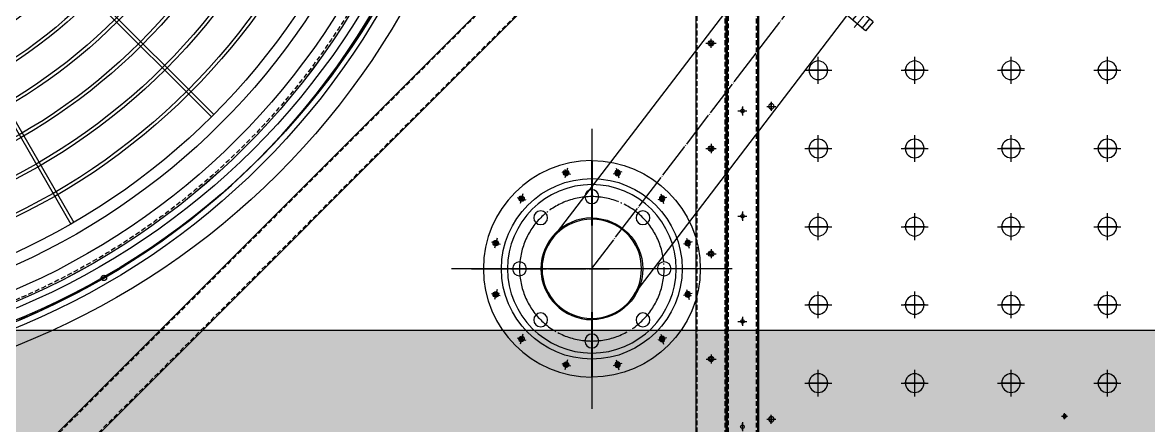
# Model space of a CAD drawing. Header units: millimetres. Extents: x 1038 to 21165, y 665 to 14898.
# Drawn here: x 6856 to 8725, y 10788 to 11458 of the extents above; entities that cross this region are included whole.
import ezdxf

# ---------------------------------------------------------------- set-up
doc = ezdxf.new("R2010")
doc.units = ezdxf.units.MM
for name, pattern in [('CEN', [62, 60, -1, 0, -1]), ('CENTER', [65, 60, -2, 1, -2]), ('HIDDEN', [3, 2, -1])]:
    doc.linetypes.add(name, pattern=pattern)
for name, color, linetype in [('00000. 건축마감', 253, 'Continuous'), ('cen', 8, 'CEN'), ('CENTER', 1, 'CENTER'), ('숨은선', 5, 'HIDDEN')]:
    doc.layers.add(name, color=color, linetype=linetype)

# ---------------------------------------------------------------- blocks, each defined once
blk = doc.blocks.new('*U30')
blk.add_circle((0.1, 0), 3)
blk.add_circle((0.1, 0), 3)
blk.add_circle((0.1, 0), 3)
blk.add_circle((0.1, 0), 3)
at = {"layer": 'CENTER'}
for p, q in [((5.7, 0), (-5.7, 0)), ((0.1, 5), (0.1, -5)), ((0.1, 5), (0.1, -5)), ((0.1, 5), (0.1, -5)), ((0.1, 5), (0.1, -5))]:
    blk.add_line(p, q, dxfattribs=at)
blk = doc.blocks.new('*U31')
at = {"color": 0, "linetype": 'ByBlock', "lineweight": -2}
for p, rotation in [((504865.6, 163871.9), 269.9999999999999), ((504783.1, 163849.8), 299.9999999999998), ((504948.2, 163849.8), 239.9999999999999), ((504722.7, 163789.3), 329.9999999999999), ((505008.6, 163789.3), 209.9999999999999), ((505030.7, 163706.8), 180), ((504722.7, 163624.3), 29.99999999999999), ((505008.6, 163624.3), 150), ((504783.1, 163563.9), 59.99999999999997), ((504948.2, 163563.9), 119.9999999999999), ((504865.6, 163541.8), 89.99999999999999)]:
    blk.add_blockref('*U30', p, dxfattribs=dict(at, rotation=rotation))
blk.add_blockref('*U30', (504700.6, 163706.8), dxfattribs=at)
blk = doc.blocks.new('A$C034A1E7C')
for p in [(3296, 306.9), (3296, 54.9), (3296, 306.9), (3296, 54.9), (3296, 306.9), (3296, 54.9)]:
    blk.add_line(p, (3296, 1453.9))
for centre in [(3270.8, 779.9), (3270.8, 779.9), (3270.8, 779.9), (3270.8, 779.9), (3270.9, 604.9), (3270.9, 604.9), (3270.9, 604.9), (3270.9, 604.9), (3271, 429.9), (3271, 429.9), (3271, 429.9), (3271, 429.9), (3271, 254.9), (3271, 254.9), (3271, 254.9), (3271, 254.9)]:
    blk.add_circle(centre, 4.5)
at = {"color": 7}
blk.add_circle((3073, 404.9), 150, dxfattribs=at)
blk.add_arc((1648, 1454.9), 1230, 180.0466, 359.9534, dxfattribs=at)
at = {"layer": 'CENTER'}
for p, q in [((3270.8, 787.4), (3270.8, 772.4)), ((3270.8, 787.4), (3270.8, 772.4)), ((3270.8, 787.4), (3270.8, 772.4)), ((3270.8, 787.4), (3270.8, 772.4)), ((3262.4, 779.9), (3279.4, 779.9)), ((3073, 604.9), (3073, 204.9)), ((3262.5, 604.9), (3279.5, 604.9)), ((3270.9, 612.4), (3270.9, 597.4)), ((3270.9, 612.4), (3270.9, 597.4)), ((3270.9, 612.4), (3270.9, 597.4)), ((3270.9, 612.4), (3270.9, 597.4)), ((3262.6, 429.9), (3279.6, 429.9)), ((3271, 437.4), (3271, 422.4)), ((3271, 437.4), (3271, 422.4)), ((3271, 437.4), (3271, 422.4)), ((3271, 437.4), (3271, 422.4)), ((3273, 404.9), (2873, 404.9)), ((3271, 262.4), (3271, 247.4)), ((3271, 262.4), (3271, 247.4)), ((3271, 262.4), (3271, 247.4)), ((3271, 262.4), (3271, 247.4)), ((3262.6, 254.9), (3279.6, 254.9))]:
    blk.add_line(p, q, dxfattribs=at)
at = {"color": 7, "xscale": -1, "rotation": 344.9999999998786}
blk.add_blockref('*U31', (448365.3, -288392.5), dxfattribs=at)
blk = doc.blocks.new('A$C5D064833')
for p, q in [((0, 50), (2696, 50)), ((0, 0), (2696, 0))]:
    blk.add_line(p, q)
for centre in [(148, 25), (323, 25), (498, 25.1), (673, 25.2)]:
    blk.add_circle(centre, 3)
at = {"layer": 'CENTER'}
for p, q in [((155.5, 25), (140.5, 25)), ((155.5, 25), (140.5, 25)), ((155.5, 25), (140.5, 25)), ((155.5, 25), (140.5, 25)), ((148, 33.4), (148, 16.4)), ((330.5, 25), (315.5, 25)), ((330.5, 25), (315.5, 25)), ((330.5, 25), (315.5, 25)), ((330.5, 25), (315.5, 25)), ((323, 33.4), (323, 16.4)), ((505.5, 25.1), (490.5, 25.1)), ((505.5, 25.1), (490.5, 25.1)), ((505.5, 25.1), (490.5, 25.1)), ((505.5, 25.1), (490.5, 25.1)), ((498, 33.5), (498, 16.5)), ((680.5, 25.2), (665.5, 25.2)), ((680.5, 25.2), (665.5, 25.2)), ((680.5, 25.2), (665.5, 25.2)), ((680.5, 25.2), (665.5, 25.2)), ((673, 33.6), (673, 16.6))]:
    blk.add_line(p, q, dxfattribs=at)
at = {"layer": '숨은선', "ltscale": 4}
for p, q in [((2, 48), (2694, 48)), ((2694, 2), (2, 2))]:
    blk.add_line(p, q, dxfattribs=at)
blk = doc.blocks.new('A$C0D2A4811')
for p, q in [((0, 50), (2696, 50)), ((2696, 0), (0, 0))]:
    blk.add_line(p, q)
for centre in [(2135.5, 25), (2310.5, 25), (2485.5, 25), (2660.5, 25)]:
    blk.add_circle(centre, 3)
at = {"layer": 'CENTER'}
for p, q in [((2128, 25), (2143, 25)), ((2141.2, 25), (2129.8, 25)), ((2129.8, 25), (2141.2, 25)), ((2135.5, 17.5), (2135.5, 32.5)), ((2135.5, 19.3), (2135.5, 30.7)), ((2303, 25), (2318, 25)), ((2316.2, 25), (2304.8, 25)), ((2304.8, 25), (2316.2, 25)), ((2310.5, 17.5), (2310.5, 32.5)), ((2310.5, 19.3), (2310.5, 30.7)), ((2478, 25), (2493, 25)), ((2491.2, 25), (2479.8, 25)), ((2479.8, 25), (2491.2, 25)), ((2485.5, 17.5), (2485.5, 32.5)), ((2485.5, 19.3), (2485.5, 30.7)), ((2653, 25), (2668, 25)), ((2666.2, 25), (2654.8, 25)), ((2654.8, 25), (2666.2, 25))]:
    blk.add_line(p, q, dxfattribs=at)
at = {"layer": '숨은선', "ltscale": 4}
for p, q in [((2, 48), (2694, 48)), ((2694, 2), (2, 2))]:
    blk.add_line(p, q, dxfattribs=at)
blk = doc.blocks.new('A$C336959C1')
for centre, radius in [((140, 140), 140), ((140, 260), 11.5), ((55.1, 224.9), 11.5), ((224.9, 224.9), 11.5), ((140, 140), 82.6), ((20, 140), 11.5), ((260, 140), 11.5), ((55.1, 55.1), 11.5), ((224.9, 55.1), 11.5), ((140, 20), 11.5)]:
    blk.add_circle(centre, radius)
at = {"layer": 'CENTER', "ltscale": 2}
blk.add_circle((140, 140), 120, dxfattribs=at)
blk = doc.blocks.new('A$C777017E0')
at = {"color": 1}
for p, q in [((232.9, 465.8), (232.9, 0)), ((0, 232.9), (465.8, 232.9))]:
    blk.add_line(p, q, dxfattribs=at)
at = {"color": 7}
blk.add_blockref('A$C336959C1', (92.9, 92.9), dxfattribs=at)
blk = doc.blocks.new('A$C7F5813E1')
at = {"color": 7}
for p, q in [((199.5, 380), (199.5, 272)), ((199.5, 128), (199.5, 20))]:
    blk.add_line(p, q, dxfattribs=at)
for centre in [(157.3, 359.4), (157.3, 359.4), (157.3, 359.4), (157.3, 359.4), (83.3, 316.7), (83.3, 316.7), (83.3, 316.7), (83.3, 316.7), (40.6, 242.7), (40.6, 242.7), (40.6, 242.7), (40.6, 242.7), (40.6, 157.3), (40.6, 157.3), (40.6, 157.3), (40.6, 157.3), (83.3, 83.3), (83.3, 83.3), (83.3, 83.3), (83.3, 83.3), (157.3, 40.6), (157.3, 40.6), (157.3, 40.6), (157.3, 40.6)]:
    blk.add_circle(centre, 4.5)
for radius, start, end in [(180, 90.1592, 269.8408), (84.5, 90.339, 269.661)]:
    blk.add_arc((200, 200), radius, start, end, dxfattribs=at)
at = {"layer": 'CENTER'}
for p, q in [((200, 400), (200, 0)), ((150.1, 361.3), (164.5, 357.4)), ((150.1, 361.3), (164.5, 357.4)), ((150.1, 361.3), (164.5, 357.4)), ((150.1, 361.3), (164.5, 357.4)), ((159.5, 367.5), (155.1, 351.1)), ((76.1, 318.6), (90.6, 314.7)), ((76.1, 318.6), (90.6, 314.7)), ((76.1, 318.6), (90.6, 314.7)), ((76.1, 318.6), (90.6, 314.7)), ((85.5, 324.8), (81.1, 308.3)), ((33.4, 244.6), (47.9, 240.8)), ((33.4, 244.6), (47.9, 240.8)), ((33.4, 244.6), (47.9, 240.8)), ((33.4, 244.6), (47.9, 240.8)), ((46, 241.3), (35.1, 244.2)), ((42.8, 250.8), (38.4, 234.4)), ((41.9, 247.5), (39.3, 237.9)), ((41.9, 247.5), (39.3, 237.9)), ((41.9, 247.5), (39.3, 237.9)), ((41.9, 247.5), (39.3, 237.9)), ((0, 200), (229, 200)), ((33.4, 159.2), (47.9, 155.4)), ((33.4, 159.2), (47.9, 155.4)), ((33.4, 159.2), (47.9, 155.4)), ((33.4, 159.2), (47.9, 155.4)), ((42.8, 165.4), (38.4, 149)), ((76.1, 85.3), (90.6, 81.4)), ((76.1, 85.3), (90.6, 81.4)), ((76.1, 85.3), (90.6, 81.4)), ((76.1, 85.3), (90.6, 81.4)), ((85.5, 91.5), (81.1, 75)), ((150.1, 42.6), (164.5, 38.7)), ((150.1, 42.6), (164.5, 38.7)), ((150.1, 42.6), (164.5, 38.7)), ((150.1, 42.6), (164.5, 38.7)), ((159.5, 48.8), (155.1, 32.3))]:
    blk.add_line(p, q, dxfattribs=at)
blk = doc.blocks.new('A$C5BD16326')
at = {"color": 7}
for p, q in [((99.3, 918.9), (1129.3, 133.6)), ((0, 788.7), (1034.4, 0)), ((644.7, 485.3), (576.3, 542.7)), ((513.4, 413), (486.4, 435.6)), ((554.8, 378.2), (527.9, 400.8))]:
    blk.add_line(p, q, dxfattribs=at)
for p, q in [((436, 406), (596.6, 597.5)), ((436, 406), (596.6, 597.5)), ((451, 393.4), (611.7, 584.9)), ((451, 393.4), (611.7, 584.9)), ((606.8, 579.1), (591.8, 591.7)), ((606.8, 579.1), (591.8, 591.7)), ((611.7, 584.9), (596.6, 597.5)), ((611.7, 584.9), (596.6, 597.5)), ((593.6, 563.4), (578.6, 576)), ((593.6, 563.4), (578.6, 576)), ((486.7, 435.9), (576, 542.4)), ((486.7, 435.9), (576, 542.4)), ((486.7, 435.9), (576, 542.4)), ((486.7, 435.9), (576, 542.4)), ((576.2, 542.6), (644.2, 484.7)), ((576.2, 542.6), (644.2, 484.7)), ((519.4, 336), (680.1, 527.5)), ((519.4, 336), (680.1, 527.5)), ((680.1, 527.5), (695.1, 514.9)), ((680.1, 527.5), (695.1, 514.9)), ((534.4, 323.4), (695.1, 514.9)), ((534.4, 323.4), (695.1, 514.9)), ((662, 506), (677.1, 493.3)), ((662, 506), (677.1, 493.3)), ((675.2, 521.7), (690.3, 509.1)), ((675.2, 521.7), (690.3, 509.1)), ((554.5, 469.8), (470.7, 354.1)), ((554.5, 469.8), (470.7, 354.1)), ((576.6, 451.2), (477.3, 348.6)), ((576.6, 451.2), (477.3, 348.6)), ((536.8, 460.5), (507.3, 460.5)), ((623.8, 460.5), (594.3, 460.5)), ((486.9, 436.2), (513.7, 413.4)), ((486.9, 436.2), (513.7, 413.4)), ((455.9, 399.2), (440.8, 411.8)), ((455.9, 399.2), (440.8, 411.8)), ((469.1, 414.9), (454, 427.6)), ((469.1, 414.9), (454, 427.6)), ((451, 393.4), (436, 406)), ((451, 393.4), (436, 406)), ((528.1, 401.1), (554.9, 378.3)), ((528.1, 401.1), (554.9, 378.3)), ((537.5, 357.6), (552.5, 344.9)), ((537.5, 357.6), (552.5, 344.9)), ((524.3, 341.8), (539.3, 329.2)), ((524.3, 341.8), (539.3, 329.2)), ((519.4, 336), (534.4, 323.4)), ((519.4, 336), (534.4, 323.4))]:
    blk.add_line(p, q)
blk.add_circle((619.7, 556.6), 12.9)
for centre, radius, start, end in [((565.5, 460.5), 28.7, 256.0539, 203.9461), ((565.5, 460.5), 28.7, 256.0539, 203.9461), ((565.5, 460.5), 14.4, 315.9078, 144.0922), ((565.5, 460.5), 14.4, 315.9078, 144.0922), ((474.2, 351.6), 4.3, 144.0922, 315.9078), ((474.2, 351.6), 4.3, 144.0922, 315.9078)]:
    blk.add_arc(centre, radius, start, end)
at = {"layer": 'cen', "linetype": 'CENTER', "lineweight": 5, "ltscale": 20}
for p, q in [((606.1, 566.3), (579.3, 588.8)), ((606.1, 566.3), (579.3, 588.8)), ((662.7, 518.8), (689.5, 496.3)), ((662.7, 518.8), (689.5, 496.3)), ((468.3, 402.2), (441.6, 424.6)), ((468.3, 402.2), (441.6, 424.6)), ((525, 354.6), (551.8, 332.1)), ((525, 354.6), (551.8, 332.1))]:
    blk.add_line(p, q, dxfattribs=at)
at = {"layer": 'CENTER'}
for p, q in [((40.9, 860.5), (1090.2, 60.4)), ((619.7, 575.7), (619.7, 537.5)), ((619.7, 541.9), (619.7, 571.3)), ((619.7, 571.3), (619.7, 541.9)), ((619.7, 541.9), (619.7, 571.3)), ((638.8, 556.6), (600.5, 556.6)), ((634.4, 556.6), (604.9, 556.6))]:
    blk.add_line(p, q, dxfattribs=at)
at = {"layer": '숨은선', "ltscale": 4}
blk.add_line((526.7, 399.6), (529.4, 399.6), dxfattribs=at)
blk = doc.blocks.new('A$C7F472D06')
blk.add_line((0, 1046), (2690, 1046))
for centre, radius in [((2125, 1025), 4.5), ((2645, 1025), 4.5), ((2065, 947), 15.5), ((2195, 947), 15.5), ((2325, 947), 15.5), ((2455, 947), 15.5), ((2585, 947), 15.5), ((2065, 787), 15.5), ((2195, 787), 15.5), ((2325, 787), 15.5), ((2455, 787), 15.5), ((2585, 787), 15.5), ((2065, 627), 15.5), ((2195, 627), 15.5), ((2325, 627), 15.5), ((2455, 627), 15.5), ((2585, 627), 15.5), ((2640, 538), 3), ((2065, 467), 15.5), ((2195, 467), 15.5), ((2325, 467), 15.5), ((2455, 467), 15.5), ((2585, 467), 15.5)]:
    blk.add_circle(centre, radius)
at = {"layer": 'CENTER'}
for p, q in [((2125, 1032.5), (2125, 1017.5)), ((2645, 1032.5), (2645, 1017.5)), ((2645, 1030.7), (2645, 1019.3)), ((2117.5, 1025), (2132.5, 1025)), ((2130.7, 1025), (2119.3, 1025)), ((2119.3, 1025), (2130.7, 1025)), ((2652.5, 1025), (2637.5, 1025)), ((2639.3, 1025), (2650.7, 1025)), ((2650.7, 1025), (2639.3, 1025)), ((2065, 969.3), (2065, 924.7)), ((2065, 929.8), (2065, 964.2)), ((2065, 964.2), (2065, 929.8)), ((2065, 929.8), (2065, 964.2)), ((2195, 969.3), (2195, 924.7)), ((2195, 929.8), (2195, 964.2)), ((2195, 964.2), (2195, 929.8)), ((2195, 929.8), (2195, 964.2)), ((2325, 969.3), (2325, 924.7)), ((2325, 929.8), (2325, 964.2)), ((2325, 964.2), (2325, 929.8)), ((2325, 929.8), (2325, 964.2)), ((2455, 969.3), (2455, 924.7)), ((2455, 929.8), (2455, 964.2)), ((2455, 964.2), (2455, 929.8)), ((2455, 929.8), (2455, 964.2)), ((2585, 969.3), (2585, 924.7)), ((2585, 929.8), (2585, 964.2)), ((2585, 964.2), (2585, 929.8)), ((2585, 929.8), (2585, 964.2)), ((2087.3, 947), (2042.7, 947)), ((2082.2, 947), (2047.8, 947)), ((2082.2, 947), (2047.8, 947)), ((2217.3, 947), (2172.7, 947)), ((2212.2, 947), (2177.8, 947)), ((2212.2, 947), (2177.8, 947)), ((2347.3, 947), (2302.7, 947)), ((2342.2, 947), (2307.8, 947)), ((2477.3, 947), (2432.7, 947)), ((2472.2, 947), (2437.8, 947)), ((2607.3, 947), (2562.7, 947)), ((2602.2, 947), (2567.8, 947)), ((2065, 809.3), (2065, 764.7)), ((2065, 769.8), (2065, 804.2)), ((2065, 804.2), (2065, 769.8)), ((2065, 769.8), (2065, 804.2)), ((2195, 809.3), (2195, 764.7)), ((2195, 769.8), (2195, 804.2)), ((2195, 804.2), (2195, 769.8)), ((2195, 769.8), (2195, 804.2)), ((2325, 809.3), (2325, 764.7)), ((2325, 769.8), (2325, 804.2)), ((2325, 804.2), (2325, 769.8)), ((2325, 769.8), (2325, 804.2)), ((2455, 809.3), (2455, 764.7)), ((2455, 769.8), (2455, 804.2)), ((2455, 804.2), (2455, 769.8)), ((2455, 769.8), (2455, 804.2)), ((2585, 809.3), (2585, 764.7)), ((2585, 769.8), (2585, 804.2)), ((2585, 804.2), (2585, 769.8)), ((2585, 769.8), (2585, 804.2)), ((2087.3, 787), (2042.7, 787)), ((2082.2, 787), (2047.8, 787)), ((2082.2, 787), (2047.8, 787)), ((2217.3, 787), (2172.7, 787)), ((2212.2, 787), (2177.8, 787)), ((2212.2, 787), (2177.8, 787)), ((2347.3, 787), (2302.7, 787)), ((2342.2, 787), (2307.8, 787)), ((2477.3, 787), (2432.7, 787)), ((2472.2, 787), (2437.8, 787)), ((2607.3, 787), (2562.7, 787)), ((2602.2, 787), (2567.8, 787)), ((2065, 649.3), (2065, 604.7)), ((2065, 609.8), (2065, 644.2)), ((2065, 644.2), (2065, 609.8)), ((2065, 609.8), (2065, 644.2)), ((2195, 649.3), (2195, 604.7)), ((2195, 609.8), (2195, 644.2)), ((2195, 644.2), (2195, 609.8)), ((2195, 609.8), (2195, 644.2)), ((2325, 649.3), (2325, 604.7)), ((2325, 609.8), (2325, 644.2)), ((2325, 644.2), (2325, 609.8)), ((2325, 609.8), (2325, 644.2)), ((2455, 649.3), (2455, 604.7)), ((2455, 609.8), (2455, 644.2)), ((2455, 644.2), (2455, 609.8)), ((2455, 609.8), (2455, 644.2)), ((2585, 649.3), (2585, 604.7)), ((2585, 609.8), (2585, 644.2)), ((2585, 644.2), (2585, 609.8)), ((2585, 609.8), (2585, 644.2)), ((2087.3, 627), (2042.7, 627)), ((2082.2, 627), (2047.8, 627)), ((2082.2, 627), (2047.8, 627)), ((2217.3, 627), (2172.7, 627)), ((2212.2, 627), (2177.8, 627)), ((2212.2, 627), (2177.8, 627)), ((2347.3, 627), (2302.7, 627)), ((2342.2, 627), (2307.8, 627)), ((2477.3, 627), (2432.7, 627)), ((2472.2, 627), (2437.8, 627)), ((2607.3, 627), (2562.7, 627)), ((2602.2, 627), (2567.8, 627)), ((2640, 543), (2640, 533)), ((2645, 538), (2635, 538)), ((2636.2, 538), (2643.8, 538)), ((2643.8, 538), (2636.2, 538)), ((2065, 489.3), (2065, 444.7)), ((2195, 489.3), (2195, 444.7)), ((2325, 489.3), (2325, 444.7)), ((2455, 489.3), (2455, 444.7)), ((2585, 489.3), (2585, 444.7)), ((2065, 449.8), (2065, 484.2)), ((2065, 484.2), (2065, 449.8)), ((2065, 449.8), (2065, 484.2)), ((2195, 449.8), (2195, 484.2)), ((2195, 484.2), (2195, 449.8)), ((2195, 449.8), (2195, 484.2)), ((2325, 449.8), (2325, 484.2)), ((2325, 484.2), (2325, 449.8)), ((2325, 449.8), (2325, 484.2)), ((2455, 449.8), (2455, 484.2)), ((2455, 484.2), (2455, 449.8)), ((2455, 449.8), (2455, 484.2)), ((2585, 449.8), (2585, 484.2)), ((2585, 484.2), (2585, 449.8)), ((2585, 449.8), (2585, 484.2)), ((2087.3, 467), (2042.7, 467)), ((2082.2, 467), (2047.8, 467)), ((2082.2, 467), (2047.8, 467)), ((2217.3, 467), (2172.7, 467)), ((2212.2, 467), (2177.8, 467)), ((2212.2, 467), (2177.8, 467)), ((2347.3, 467), (2302.7, 467)), ((2342.2, 467), (2307.8, 467)), ((2477.3, 467), (2432.7, 467)), ((2472.2, 467), (2437.8, 467)), ((2607.3, 467), (2562.7, 467)), ((2602.2, 467), (2567.8, 467))]:
    blk.add_line(p, q, dxfattribs=at)
blk = doc.blocks.new('A$C34A92E17')
for p, q in [((24.9, 1110.2), (22.9, 1110.2)), ((22.9, 1110.2), (22.9, 1039.5)), ((24.9, 1039.5), (24.9, 1110.2)), ((1108.3, 24.9), (24.9, 1110.2)), ((24.9, 1039.5), (22.9, 1039.5)), ((1037.5, 24.9), (24.9, 1039.5)), ((1108.3, 24.9), (1037.5, 24.9)), ((1037.5, 24.9), (1037.5, 22.9)), ((1037.5, 22.9), (1108.3, 22.9)), ((1108.3, 24.9), (1108.3, 22.9))]:
    blk.add_line(p, q)
at = {"layer": 'CENTER'}
for p, q in [((0, 1074.8), (45.7, 1074.8)), ((1072.9, 0), (1072.9, 45.7))]:
    blk.add_line(p, q, dxfattribs=at)
at = {"layer": '숨은선', "ltscale": 4}
for p, q in [((1105.4, 24.9), (24.9, 1108.2)), ((1040.4, 24.9), (24.9, 1041.5))]:
    blk.add_line(p, q, dxfattribs=at)
blk = doc.blocks.new('A$C4ED92C1D')
for centre, radius in [((1384.9, 1377.2), 1240), ((1384.9, 1377.2), 1200), ((1999.9, 312), 4.5), ((1999.9, 312), 4.5)]:
    blk.add_circle(centre, radius)
at = {"layer": 'CENTER'}
blk.add_circle((1384.9, 1377.2), 1230, dxfattribs=at)
at = {"layer": '숨은선', "ltscale": 4}
blk.add_circle((1384.9, 1377.2), 1196.8, dxfattribs=at)
blk = doc.blocks.new('A$C4AF420F7')
at = {"color": 7}
for radius in [1278, 1238, 1220]:
    blk.add_circle((1556.3, 1524.6), radius, dxfattribs=at)
blk = doc.blocks.new('A$C1FB73ED1')
for p, q in [((1224, 1251.1), (239.3, 682.6)), ((1227, 1245.9), (242.3, 677.4)), ((1233.4, 1237.6), (429.4, 433.6)), ((1237.6, 1233.4), (433.6, 429.4))]:
    blk.add_line(p, q)
for radius in [1280, 1260, 1220, 1200]:
    blk.add_circle((1280, 1280), radius)
at = {"ltscale": 5}
for radius in [1143, 1137, 1083, 1077, 1023, 1017, 963, 957, 903, 897, 843, 837, 783, 777, 723, 717]:
    blk.add_circle((1280, 1280), radius, dxfattribs=at)

msp = doc.modelspace()

# ---------------------------------------------------------------- hatches: boundary and pattern name
h = msp.add_hatch()
h.set_pattern_fill('AR-CONC', color=8)
h.set_pattern_definition([(50, (-45017.12, 5445.23), (182.18467, -15.9391), [19.05, -209.55]), (355, (-45017.12, 5445.23), (-35.2434, 191.05685), [15.24, -167.6406]), (100.45144, (-45001.94, 5443.9), (146.94125, 175.11775), [16.19, -178.09024]), (46.1842, (-45017.12, 5496.03), (271.079, -42.0423), [28.575, -314.325]), (96.63556, (-44994.53, 5492.52), (237.4041, 247.4261), [24.285, -267.1356]), (351.18415, (-45017.12, 5496.03), (237.4041, 247.4261), [22.86, -251.4597]), (21, (-44991.72, 5483.33), (151.6144, -102.2652), [19.05, -209.55]), (326, (-44991.72, 5483.33), (61.802, 184.18797), [15.24, -167.64]), (71.45144, (-44979.08, 5474.8), (213.4164, 81.92277), [16.19, -178.08994]), (37.5, (-45017.12, 5445.227), (3.0886, 84.55504), [0, -165.608, 0, -170.18, 0, -168.275]), (7.5, (-45017.12, 5445.23), (66.81966, 100.18057), [0, -97.028, 0, -161.798, 0, -64.135]), (327.5, (-45073.76, 5445.23), (135.590595, -5.72874), [0, -63.5, 0, -198.12, 0, -262.89]), (317.5, (-45099.16, 5445.23), (148.12918, 25.4265), [0, -82.55, 0, -131.572, 0, -186.69])])
h.paths.add_polyline_path([(9376.24, 10945.81), (3376.24, 10945.81), (3376.24, 10545.81), (9376.24, 10545.81)])

# ---------------------------------------------------------------- linework, layer by layer
at = {"layer": '00000. 건축마감'}
msp.add_lwpolyline([(9376.24, 10945.81), (3376.24, 10945.81), (3376.24, 10545.81), (9376.24, 10545.81)], close=True, dxfattribs=at)

# ---------------------------------------------------------------- block references
at = {"color": 7}
for name, p in [('A$C4AF420F7', (4819.91, 10584.69)), ('A$C4ED92C1D', (4991.29, 10721.11)), ('A$C034A1E7C', (4728.24, 10643.37)), ('A$C7F5813E1', (7601.24, 10848.31))]:
    msp.add_blockref(name, p, dxfattribs=at)
for name, p, rotation in [('A$C5D064833', (8024.24, 10750.31), 90), ('A$C0D2A4811', (8026.24, 13446.31), 270), ('A$C5BD16326', (8661.66, 11008.08), 89.99999999987861)]:
    msp.add_blockref(name, p, dxfattribs=dict(at, rotation=rotation))
at = {"color": 7, "xscale": -1}
for name, p, rotation in [('A$C7F472D06', (9124.24, 13443.31), 90), ('A$C777017E0', (8034.16, 10815.38), 359.9999999998786), ('A$C7F5813E1', (8001.24, 10848.31), 359.9999999998786)]:
    msp.add_blockref(name, p, dxfattribs=dict(at, rotation=rotation))
at = {"xscale": 0.9374837445598457, "yscale": 0.9374837445598457, "zscale": 0.9374837445598457, "rotation": 90}
msp.add_blockref('A$C1FB73ED1', (7576.21, 10898.33), dxfattribs=at)
at = {"color": 7, "xscale": -1}
msp.add_blockref('A$C34A92E17', (7997.14, 10725.41), dxfattribs=at)

doc.saveas('drawing.dxf')
